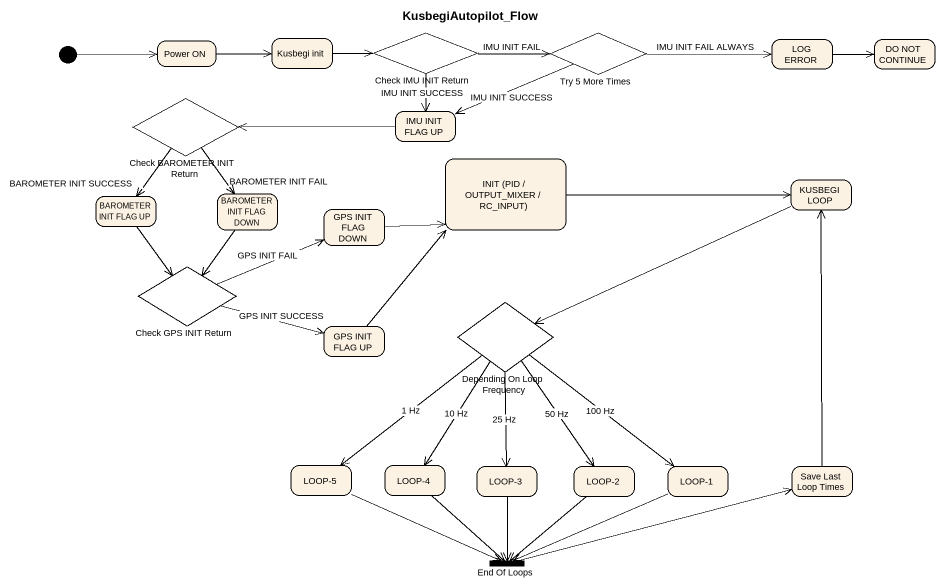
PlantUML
@startuml
title KusbegiAutopilot_Flow
hide empty description
state "Kusbegi init" as Kusbegi_init
state "Check IMU INIT Return" as Check_IMU_INIT_Return <<choice>>
state "Try 5 More Times" as Try_5_More_Times <<choice>>
state "LOG ERROR" as LOG_ERROR
state "DO NOT CONTINUE" as DO_NOT_CONTINUE
state "Power ON" as Power_ON
state "Check BAROMETER INIT Return" as Check_BAROMETER_INIT_Return <<choice>>
state "IMU INIT FLAG UP" as IMU_INIT_FLAG_UP
state "BAROMETER INIT FLAG DOWN" as BAROMETER_INIT_FLAG_DOWN
state "INIT (PID / OUTPUT_MIXER / RC_INPUT)" as INIT_PID_OUTPUT_MIXER_RC
state "KUSBEGI LOOP" as KUSBEGI_LOOP
state "BAROMETER INIT FLAG UP" as BAROMETER_INIT_FLAG_UP
state "GPS INIT FLAG DOWN" as GPS_INIT_FLAG_DOWN
state "Check GPS INIT Return" as Check_GPS_INIT_Return <<choice>>
state "Depending On Loop Frequency" as Depending_On_Loop_Frequency <<choice>>
state "GPS INIT FLAG UP" as GPS_INIT_FLAG_UP
state "LOOP-5" as LOOP_5
state "LOOP-4" as LOOP_4
state "LOOP-3" as LOOP_3
state "LOOP-2" as LOOP_2
state "LOOP-1" as LOOP_1
state "Save Last Loop Times" as Save_Last_Loop_Times
state "End Of Loops" as End_Of_Loops <<join>>
[*] -right-> Power_ON
Kusbegi_init -right-> Check_IMU_INIT_Return
Check_IMU_INIT_Return -right-> Try_5_More_Times : IMU INIT FAIL
Check_IMU_INIT_Return --> IMU_INIT_FLAG_UP : IMU INIT SUCCESS
Try_5_More_Times -right-> LOG_ERROR : IMU INIT FAIL ALWAYS
Try_5_More_Times -left-> IMU_INIT_FLAG_UP : IMU INIT SUCCESS
LOG_ERROR -right-> DO_NOT_CONTINUE
Power_ON -right-> Kusbegi_init
Check_BAROMETER_INIT_Return --> BAROMETER_INIT_FLAG_DOWN : BAROMETER INIT FAIL
Check_BAROMETER_INIT_Return --> BAROMETER_INIT_FLAG_UP : BAROMETER INIT SUCCESS
IMU_INIT_FLAG_UP -left-> Check_BAROMETER_INIT_Return
BAROMETER_INIT_FLAG_DOWN --> Check_GPS_INIT_Return
INIT_PID_OUTPUT_MIXER_RC -right-> KUSBEGI_LOOP
KUSBEGI_LOOP -left-> Depending_On_Loop_Frequency
BAROMETER_INIT_FLAG_UP --> Check_GPS_INIT_Return
GPS_INIT_FLAG_DOWN -right-> INIT_PID_OUTPUT_MIXER_RC
Check_GPS_INIT_Return -right-> GPS_INIT_FLAG_DOWN : GPS INIT FAIL
Check_GPS_INIT_Return -right-> GPS_INIT_FLAG_UP : GPS INIT SUCCESS
Depending_On_Loop_Frequency --> LOOP_5 : 1 Hz
Depending_On_Loop_Frequency --> LOOP_4 : 10 Hz
Depending_On_Loop_Frequency --> LOOP_3 : 25 Hz
Depending_On_Loop_Frequency --> LOOP_2 : 50 Hz
Depending_On_Loop_Frequency --> LOOP_1 : 100 Hz
GPS_INIT_FLAG_UP -up-> INIT_PID_OUTPUT_MIXER_RC
LOOP_5 -right-> End_Of_Loops
LOOP_4 --> End_Of_Loops
LOOP_3 --> End_Of_Loops
LOOP_2 --> End_Of_Loops
LOOP_1 -left-> End_Of_Loops
Save_Last_Loop_Times -up-> KUSBEGI_LOOP
End_Of_Loops -right-> Save_Last_Loop_Times
@enduml
